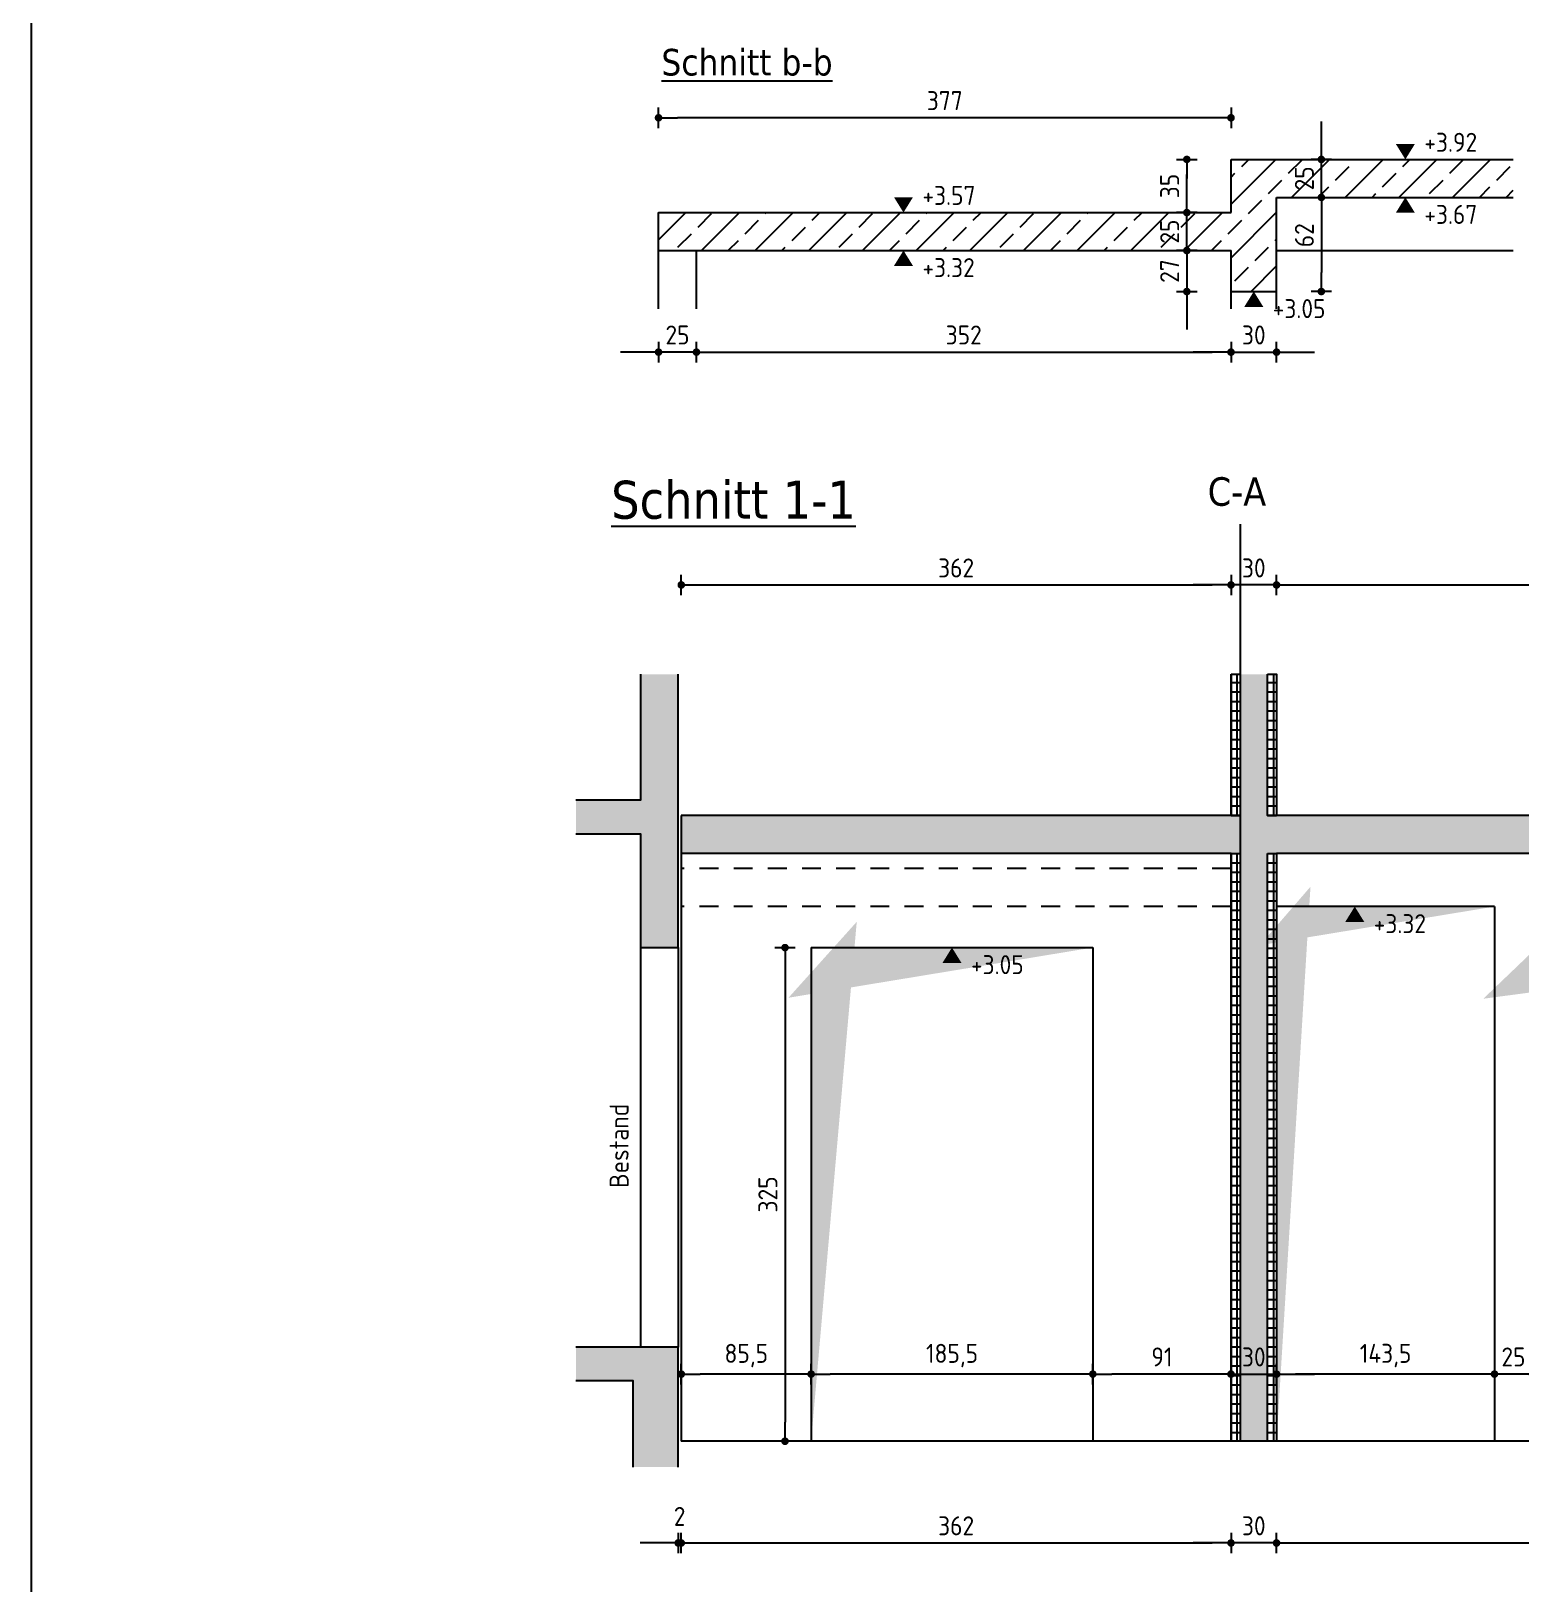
# Model space of a CAD drawing. Extents: x 399 to 532, y -4 to 185.
# Drawn here: x 415.63 to 425.44, y 153.7 to 163.93 of the extents above; entities that cross this region are included whole.
import ezdxf

# ---------------------------------------------------------------- set-up
doc = ezdxf.new("R2010")
doc.units = 0
doc.header["$LTSCALE"] = 0.5
doc.header["$MEASUREMENT"] = 0
doc.header["$PDMODE"] = 2
doc.linetypes.add('AUSGEZOGEN', pattern=[1000.01, 1000, 0.01])
doc.linetypes.add('HIDDEN', pattern=[0.375, 0.25, -0.125])
doc.layers.get('Defpoints').update_dxf_attribs({"linetype": 'CONTINUOUS'})
for name, color, linetype in [('ACHSEN', 7, 'CONTINUOUS'), ('BESTAND', 7, 'CONTINUOUS'), ('BETON', 7, 'CONTINUOUS'), ('Decke', 7, 'CONTINUOUS'), ('Fertigteil', 7, 'CONTINUOUS'), ('koten', 7, 'CONTINUOUS'), ('MASSE', 7, 'CONTINUOUS'), ('RAHMEN', 7, 'CONTINUOUS'), ('SCHATTEN', 253, 'CONTINUOUS'), ('TEXT', 7, 'CONTINUOUS'), ('VERDECKT', 7, 'CONTINUOUS')]:
    doc.layers.add(name, color=color, linetype=linetype)
doc.layers.add('ANSICHTSFENSTER', color=7, linetype='CONTINUOUS', plot=False)
doc.styles.add('HELV', font='tahoma.ttf')
doc.styles.add('TXT', font='isocp.shx')
doc.dimstyles.new('DOT_I', dxfattribs={"dimscale": 0.5, "dimtxt": 0.25, "dimasz": 0.25, "dimexe": 0.1, "dimexo": 0.3, "dimgap": 0.1, "dimtad": 1, "dimdec": 3, "dimzin": 3, "dimtxsty": 'TXT', "dimblk": 'DOT', "dimblk1": 'DOT', "dimblk2": 'DOT', "dimsah": 1, "dimcen": 0.1, "dimse1": 1, "dimse2": 1, "dimazin": 0, "dimtfac": 1, "dimtdec": 4, "dimtix": 1, "dimtmove": 2, "dimatfit": 3, "dimldrblk": 'DOT', "dimfxl": 0.7, "dimfxlon": 1, "dimtvp": 1, "dimtolj": 1, "dimtzin": 0, "dimarcsym": 0})

# ---------------------------------------------------------------- blocks, each defined once
blk = doc.blocks.new('DOT')
at = {"layer": 'MASSE', "color": 7, "linetype": 'Continuous'}
for p, q in [((0, 0), (-1, 0)), ((0, 0.54), (0, -0.54))]:
    blk.add_line(p, q, dxfattribs=at)
at = {"layer": 'MASSE', "color": 7, "linetype": 'Continuous', "const_width": 0.2}
blk.add_lwpolyline([(-0.1, 0, 1), (0.1, 0, 1)], format="xyb", close=True, dxfattribs=at)
blk = doc.blocks.new('*D383')
at = {"layer": 'Defpoints', "color": 0, "linetype": 'AUSGEZOGEN', "transparency": 16777216}
for p in [(423.531, 153.974), (423.531, 153.974), (423.831, 153.974)]:
    blk.add_point(p, dxfattribs=at)
at = {"layer": 'MASSE', "color": 0, "linetype": 'AUSGEZOGEN', "lineweight": -2, "transparency": 16777216}
for p, q in [((423.406, 153.974), (423.281, 153.974)), ((423.831, 153.974), (423.531, 153.974)), ((423.956, 153.974), (424.081, 153.974))]:
    blk.add_line(p, q, dxfattribs=at)
at = {"layer": 'MASSE', "color": 0, "linetype": 'AUSGEZOGEN', "lineweight": -2, "transparency": 16777216, "xscale": 0.125, "yscale": 0.125, "zscale": 0.125}
blk.add_blockref('DOT', (423.531, 153.974), dxfattribs=at)
at = {"layer": 'MASSE', "color": 0, "linetype": 'AUSGEZOGEN', "lineweight": -2, "transparency": 16777216, "xscale": 0.125, "yscale": 0.125, "zscale": 0.125, "rotation": 180}
blk.add_blockref('DOT', (423.831, 153.974), dxfattribs=at)
at = {"layer": 'MASSE', "color": 0, "linetype": 'AUSGEZOGEN', "transparency": 16777216, "insert": (423.681, 154.087), "char_height": 0.125, "attachment_point": 5, "style": 'TXT'}
blk.add_mtext('\\A1;30', dxfattribs=at)
blk = doc.blocks.new('*D384')
at = {"layer": 'Defpoints', "color": 0, "linetype": 'AUSGEZOGEN', "transparency": 16777216}
for p in [(423.831, 153.974), (443.266, 153.974), (443.266, 153.974)]:
    blk.add_point(p, dxfattribs=at)
at = {"layer": 'MASSE', "color": 0, "linetype": 'AUSGEZOGEN', "lineweight": -2, "transparency": 16777216}
blk.add_line((423.956, 153.974), (443.141, 153.974), dxfattribs=at)
at = {"layer": 'MASSE', "color": 0, "linetype": 'AUSGEZOGEN', "lineweight": -2, "transparency": 16777216, "xscale": 0.125, "yscale": 0.125, "zscale": 0.125, "rotation": 180}
blk.add_blockref('DOT', (423.831, 153.974), dxfattribs=at)
at = {"layer": 'MASSE', "color": 0, "linetype": 'AUSGEZOGEN', "lineweight": -2, "transparency": 16777216, "xscale": 0.125, "yscale": 0.125, "zscale": 0.125}
blk.add_blockref('DOT', (443.266, 153.974), dxfattribs=at)
at = {"layer": 'MASSE', "color": 0, "linetype": 'AUSGEZOGEN', "transparency": 16777216, "insert": (433.549, 154.087), "char_height": 0.125, "attachment_point": 5, "style": 'TXT'}
blk.add_mtext('\\A1;1943', dxfattribs=at)
blk = doc.blocks.new('*D613')
at = {"layer": 'Defpoints', "color": 0, "linetype": 'AUSGEZOGEN', "transparency": 16777216}
for p in [(425.266, 155.086), (425.266, 155.086), (425.516, 155.086)]:
    blk.add_point(p, dxfattribs=at)
at = {"layer": 'MASSE', "color": 0, "linetype": 'AUSGEZOGEN', "lineweight": -2, "transparency": 16777216}
for p, q in [((425.141, 155.086), (425.016, 155.086)), ((425.516, 155.086), (425.266, 155.086)), ((425.641, 155.086), (425.766, 155.086))]:
    blk.add_line(p, q, dxfattribs=at)
at = {"layer": 'MASSE', "color": 0, "linetype": 'AUSGEZOGEN', "lineweight": -2, "transparency": 16777216, "xscale": 0.125, "yscale": 0.125, "zscale": 0.125}
blk.add_blockref('DOT', (425.266, 155.086), dxfattribs=at)
at = {"layer": 'MASSE', "color": 0, "linetype": 'AUSGEZOGEN', "lineweight": -2, "transparency": 16777216, "xscale": 0.125, "yscale": 0.125, "zscale": 0.125, "rotation": 180}
blk.add_blockref('DOT', (425.516, 155.086), dxfattribs=at)
at = {"layer": 'MASSE', "color": 0, "linetype": 'AUSGEZOGEN', "transparency": 16777216, "insert": (425.391, 155.199), "char_height": 0.125, "attachment_point": 5, "style": 'TXT'}
blk.add_mtext('\\A1;25', dxfattribs=at)
blk = doc.blocks.new('*D614')
at = {"layer": 'Defpoints', "color": 0, "linetype": 'AUSGEZOGEN', "transparency": 16777216}
for p in [(423.831, 155.086), (423.831, 155.086), (425.266, 155.086)]:
    blk.add_point(p, dxfattribs=at)
at = {"layer": 'MASSE', "color": 0, "linetype": 'AUSGEZOGEN', "lineweight": -2, "transparency": 16777216}
blk.add_line((425.141, 155.086), (423.956, 155.086), dxfattribs=at)
at = {"layer": 'MASSE', "color": 0, "linetype": 'AUSGEZOGEN', "lineweight": -2, "transparency": 16777216, "xscale": 0.125, "yscale": 0.125, "zscale": 0.125, "rotation": 180}
blk.add_blockref('DOT', (423.831, 155.086), dxfattribs=at)
at = {"layer": 'MASSE', "color": 0, "linetype": 'AUSGEZOGEN', "lineweight": -2, "transparency": 16777216, "xscale": 0.125, "yscale": 0.125, "zscale": 0.125}
blk.add_blockref('DOT', (425.266, 155.086), dxfattribs=at)
at = {"layer": 'MASSE', "color": 0, "linetype": 'AUSGEZOGEN', "transparency": 16777216, "insert": (424.549, 155.208), "char_height": 0.125, "attachment_point": 5, "style": 'TXT'}
blk.add_mtext('\\A1;143,5', dxfattribs=at)
blk = doc.blocks.new('*D615')
at = {"layer": 'Defpoints', "color": 0, "linetype": 'AUSGEZOGEN', "transparency": 16777216}
for p in [(423.831, 160.282), (443.266, 160.282), (443.266, 160.282)]:
    blk.add_point(p, dxfattribs=at)
at = {"layer": 'MASSE', "color": 0, "linetype": 'AUSGEZOGEN', "lineweight": -2, "transparency": 16777216}
blk.add_line((423.956, 160.282), (443.141, 160.282), dxfattribs=at)
at = {"layer": 'MASSE', "color": 0, "linetype": 'AUSGEZOGEN', "lineweight": -2, "transparency": 16777216, "xscale": 0.125, "yscale": 0.125, "zscale": 0.125, "rotation": 180}
blk.add_blockref('DOT', (423.831, 160.282), dxfattribs=at)
at = {"layer": 'MASSE', "color": 0, "linetype": 'AUSGEZOGEN', "lineweight": -2, "transparency": 16777216, "xscale": 0.125, "yscale": 0.125, "zscale": 0.125}
blk.add_blockref('DOT', (443.266, 160.282), dxfattribs=at)
at = {"layer": 'MASSE', "color": 0, "linetype": 'AUSGEZOGEN', "transparency": 16777216, "insert": (433.549, 160.403), "char_height": 0.125, "attachment_point": 5, "style": 'TXT'}
blk.add_mtext('\\A1;1943,5', dxfattribs=at)
blk = doc.blocks.new('*D605')
at = {"layer": 'Defpoints', "color": 0, "linetype": 'AUSGEZOGEN', "transparency": 16777216}
for p in [(423.531, 160.282), (423.531, 160.282), (423.831, 160.282)]:
    blk.add_point(p, dxfattribs=at)
at = {"layer": 'MASSE', "color": 0, "linetype": 'AUSGEZOGEN', "lineweight": -2, "transparency": 16777216}
for p, q in [((423.406, 160.282), (423.281, 160.282)), ((423.831, 160.282), (423.531, 160.282)), ((423.956, 160.282), (424.081, 160.282))]:
    blk.add_line(p, q, dxfattribs=at)
at = {"layer": 'MASSE', "color": 0, "linetype": 'AUSGEZOGEN', "lineweight": -2, "transparency": 16777216, "xscale": 0.125, "yscale": 0.125, "zscale": 0.125}
blk.add_blockref('DOT', (423.531, 160.282), dxfattribs=at)
at = {"layer": 'MASSE', "color": 0, "linetype": 'AUSGEZOGEN', "lineweight": -2, "transparency": 16777216, "xscale": 0.125, "yscale": 0.125, "zscale": 0.125, "rotation": 180}
blk.add_blockref('DOT', (423.831, 160.282), dxfattribs=at)
at = {"layer": 'MASSE', "color": 0, "linetype": 'AUSGEZOGEN', "transparency": 16777216, "insert": (423.681, 160.394), "char_height": 0.125, "attachment_point": 5, "style": 'TXT'}
blk.add_mtext('\\A1;30', dxfattribs=at)
blk = doc.blocks.new('*D606')
at = {"layer": 'Defpoints', "color": 0, "linetype": 'AUSGEZOGEN', "transparency": 16777216}
for p in [(419.911, 153.974), (423.531, 153.974), (423.531, 153.974)]:
    blk.add_point(p, dxfattribs=at)
at = {"layer": 'MASSE', "color": 0, "linetype": 'AUSGEZOGEN', "lineweight": -2, "transparency": 16777216}
blk.add_line((420.036, 153.974), (423.406, 153.974), dxfattribs=at)
at = {"layer": 'MASSE', "color": 0, "linetype": 'AUSGEZOGEN', "lineweight": -2, "transparency": 16777216, "xscale": 0.125, "yscale": 0.125, "zscale": 0.125, "rotation": 180}
blk.add_blockref('DOT', (419.911, 153.974), dxfattribs=at)
at = {"layer": 'MASSE', "color": 0, "linetype": 'AUSGEZOGEN', "lineweight": -2, "transparency": 16777216, "xscale": 0.125, "yscale": 0.125, "zscale": 0.125}
blk.add_blockref('DOT', (423.531, 153.974), dxfattribs=at)
at = {"layer": 'MASSE', "color": 0, "linetype": 'AUSGEZOGEN', "transparency": 16777216, "insert": (421.721, 154.087), "char_height": 0.125, "attachment_point": 5, "style": 'TXT'}
blk.add_mtext('\\A1;362', dxfattribs=at)
blk = doc.blocks.new('*D607')
at = {"layer": 'Defpoints', "color": 0, "linetype": 'AUSGEZOGEN', "transparency": 16777216}
for p in [(419.911, 160.282), (423.531, 160.282), (423.531, 160.282)]:
    blk.add_point(p, dxfattribs=at)
at = {"layer": 'MASSE', "color": 0, "linetype": 'AUSGEZOGEN', "lineweight": -2, "transparency": 16777216}
blk.add_line((420.036, 160.282), (423.406, 160.282), dxfattribs=at)
at = {"layer": 'MASSE', "color": 0, "linetype": 'AUSGEZOGEN', "lineweight": -2, "transparency": 16777216, "xscale": 0.125, "yscale": 0.125, "zscale": 0.125, "rotation": 180}
blk.add_blockref('DOT', (419.911, 160.282), dxfattribs=at)
at = {"layer": 'MASSE', "color": 0, "linetype": 'AUSGEZOGEN', "lineweight": -2, "transparency": 16777216, "xscale": 0.125, "yscale": 0.125, "zscale": 0.125}
blk.add_blockref('DOT', (423.531, 160.282), dxfattribs=at)
at = {"layer": 'MASSE', "color": 0, "linetype": 'AUSGEZOGEN', "transparency": 16777216, "insert": (421.721, 160.394), "char_height": 0.125, "attachment_point": 5, "style": 'TXT'}
blk.add_mtext('\\A1;362', dxfattribs=at)
blk = doc.blocks.new('*D608')
at = {"layer": 'Defpoints', "color": 0, "linetype": 'AUSGEZOGEN', "transparency": 16777216}
for p in [(423.531, 155.086), (423.831, 155.086), (423.831, 155.086)]:
    blk.add_point(p, dxfattribs=at)
at = {"layer": 'MASSE', "color": 0, "linetype": 'AUSGEZOGEN', "lineweight": -2, "transparency": 16777216}
for p, q in [((423.406, 155.086), (423.281, 155.086)), ((423.531, 155.086), (423.831, 155.086)), ((423.956, 155.086), (424.081, 155.086))]:
    blk.add_line(p, q, dxfattribs=at)
at = {"layer": 'MASSE', "color": 0, "linetype": 'AUSGEZOGEN', "lineweight": -2, "transparency": 16777216, "xscale": 0.125, "yscale": 0.125, "zscale": 0.125}
blk.add_blockref('DOT', (423.531, 155.086), dxfattribs=at)
at = {"layer": 'MASSE', "color": 0, "linetype": 'AUSGEZOGEN', "lineweight": -2, "transparency": 16777216, "xscale": 0.125, "yscale": 0.125, "zscale": 0.125, "rotation": 180}
blk.add_blockref('DOT', (423.831, 155.086), dxfattribs=at)
at = {"layer": 'MASSE', "color": 0, "linetype": 'AUSGEZOGEN', "transparency": 16777216, "insert": (423.681, 155.199), "char_height": 0.125, "attachment_point": 5, "style": 'TXT'}
blk.add_mtext('\\A1;30', dxfattribs=at)
blk = doc.blocks.new('*D598')
at = {"layer": 'Defpoints', "color": 0, "linetype": 'AUSGEZOGEN', "transparency": 16777216}
for p in [(422.621, 155.086), (422.621, 155.086), (423.531, 155.086)]:
    blk.add_point(p, dxfattribs=at)
at = {"layer": 'MASSE', "color": 0, "linetype": 'AUSGEZOGEN', "lineweight": -2, "transparency": 16777216}
blk.add_line((423.406, 155.086), (422.746, 155.086), dxfattribs=at)
at = {"layer": 'MASSE', "color": 0, "linetype": 'AUSGEZOGEN', "lineweight": -2, "transparency": 16777216, "xscale": 0.125, "yscale": 0.125, "zscale": 0.125, "rotation": 180}
blk.add_blockref('DOT', (422.621, 155.086), dxfattribs=at)
at = {"layer": 'MASSE', "color": 0, "linetype": 'AUSGEZOGEN', "lineweight": -2, "transparency": 16777216, "xscale": 0.125, "yscale": 0.125, "zscale": 0.125}
blk.add_blockref('DOT', (423.531, 155.086), dxfattribs=at)
at = {"layer": 'MASSE', "color": 0, "linetype": 'AUSGEZOGEN', "transparency": 16777216, "insert": (423.076, 155.199), "char_height": 0.125, "attachment_point": 5, "style": 'TXT'}
blk.add_mtext('\\A1;91', dxfattribs=at)
blk = doc.blocks.new('*D599')
at = {"layer": 'Defpoints', "color": 0, "linetype": 'AUSGEZOGEN', "transparency": 16777216}
for p in [(420.766, 155.086), (420.766, 155.086), (422.621, 155.086)]:
    blk.add_point(p, dxfattribs=at)
at = {"layer": 'MASSE', "color": 0, "linetype": 'AUSGEZOGEN', "lineweight": -2, "transparency": 16777216}
blk.add_line((422.496, 155.086), (420.891, 155.086), dxfattribs=at)
at = {"layer": 'MASSE', "color": 0, "linetype": 'AUSGEZOGEN', "lineweight": -2, "transparency": 16777216, "xscale": 0.125, "yscale": 0.125, "zscale": 0.125, "rotation": 180}
blk.add_blockref('DOT', (420.766, 155.086), dxfattribs=at)
at = {"layer": 'MASSE', "color": 0, "linetype": 'AUSGEZOGEN', "lineweight": -2, "transparency": 16777216, "xscale": 0.125, "yscale": 0.125, "zscale": 0.125}
blk.add_blockref('DOT', (422.621, 155.086), dxfattribs=at)
at = {"layer": 'MASSE', "color": 0, "linetype": 'AUSGEZOGEN', "transparency": 16777216, "insert": (421.694, 155.208), "char_height": 0.125, "attachment_point": 5, "style": 'TXT'}
blk.add_mtext('\\A1;185,5', dxfattribs=at)
blk = doc.blocks.new('*D600')
at = {"layer": 'Defpoints', "color": 0, "linetype": 'AUSGEZOGEN', "transparency": 16777216}
for p in [(419.911, 155.086), (419.911, 155.086), (420.766, 155.086)]:
    blk.add_point(p, dxfattribs=at)
at = {"layer": 'MASSE', "color": 0, "linetype": 'AUSGEZOGEN', "lineweight": -2, "transparency": 16777216}
blk.add_line((420.641, 155.086), (420.036, 155.086), dxfattribs=at)
at = {"layer": 'MASSE', "color": 0, "linetype": 'AUSGEZOGEN', "lineweight": -2, "transparency": 16777216, "xscale": 0.125, "yscale": 0.125, "zscale": 0.125, "rotation": 180}
blk.add_blockref('DOT', (419.911, 155.086), dxfattribs=at)
at = {"layer": 'MASSE', "color": 0, "linetype": 'AUSGEZOGEN', "lineweight": -2, "transparency": 16777216, "xscale": 0.125, "yscale": 0.125, "zscale": 0.125}
blk.add_blockref('DOT', (420.766, 155.086), dxfattribs=at)
at = {"layer": 'MASSE', "color": 0, "linetype": 'AUSGEZOGEN', "transparency": 16777216, "insert": (420.339, 155.208), "char_height": 0.125, "attachment_point": 5, "style": 'TXT'}
blk.add_mtext('\\A1;85,5', dxfattribs=at)
blk = doc.blocks.new('*D601')
at = {"layer": 'Defpoints', "color": 0, "linetype": 'AUSGEZOGEN', "transparency": 16777216}
for p in [(419.891, 153.974), (419.911, 153.974), (419.911, 153.974)]:
    blk.add_point(p, dxfattribs=at)
at = {"layer": 'MASSE', "color": 0, "linetype": 'AUSGEZOGEN', "lineweight": -2, "transparency": 16777216}
for p, q in [((419.766, 153.974), (419.641, 153.974)), ((419.891, 153.974), (419.911, 153.974)), ((420.036, 153.974), (420.161, 153.974))]:
    blk.add_line(p, q, dxfattribs=at)
at = {"layer": 'MASSE', "color": 0, "linetype": 'AUSGEZOGEN', "lineweight": -2, "transparency": 16777216, "xscale": 0.125, "yscale": 0.125, "zscale": 0.125}
blk.add_blockref('DOT', (419.891, 153.974), dxfattribs=at)
at = {"layer": 'MASSE', "color": 0, "linetype": 'AUSGEZOGEN', "lineweight": -2, "transparency": 16777216, "xscale": 0.125, "yscale": 0.125, "zscale": 0.125, "rotation": 180}
blk.add_blockref('DOT', (419.911, 153.974), dxfattribs=at)
at = {"layer": 'MASSE', "color": 0, "linetype": 'AUSGEZOGEN', "transparency": 16777216, "insert": (419.9, 154.149), "char_height": 0.125, "attachment_point": 5, "style": 'TXT'}
blk.add_mtext('\\A1;2', dxfattribs=at)
blk = doc.blocks.new('okrd_u')
at = {"layer": 'koten', "color": 7, "linetype": 'Continuous'}
blk.add_solid([(-0.125, -0.202), (0.125, -0.202), (0, 0)], dxfattribs=at)
at = {"layer": 'koten', "style": 'TXT'}
blk.add_attdef('OKRD', (0.25, -0.35), '', height=0.25, dxfattribs=at)
blk = doc.blocks.new('*D602')
at = {"layer": 'Defpoints', "color": 0, "linetype": 'AUSGEZOGEN', "transparency": 16777216}
for p in [(420.594, 157.894), (420.594, 154.644), (420.594, 154.644)]:
    blk.add_point(p, dxfattribs=at)
at = {"layer": 'MASSE', "color": 0, "linetype": 'AUSGEZOGEN', "lineweight": -2, "transparency": 16777216}
blk.add_line((420.594, 157.769), (420.594, 154.769), dxfattribs=at)
at = {"layer": 'MASSE', "color": 0, "linetype": 'AUSGEZOGEN', "lineweight": -2, "transparency": 16777216, "xscale": 0.125, "yscale": 0.125, "zscale": 0.125}
for p, rotation in [((420.594, 157.894), 90), ((420.594, 154.644), 270)]:
    blk.add_blockref('DOT', p, dxfattribs=dict(at, rotation=rotation))
at = {"layer": 'MASSE', "color": 0, "linetype": 'AUSGEZOGEN', "transparency": 16777216, "insert": (420.481, 156.269), "char_height": 0.125, "attachment_point": 5, "rotation": 90, "style": 'TXT'}
blk.add_mtext('\\A1;325', dxfattribs=at)
blk = doc.blocks.new('okrd_o')
at = {"layer": 'koten', "color": 7, "linetype": 'Continuous'}
blk.add_solid([(-0.125, 0.202), (0.125, 0.202), (0, 0)], dxfattribs=at)
at = {"layer": 'koten', "style": 'TXT'}
blk.add_attdef('OKRD', (0.25, 0.1), '', height=0.25, dxfattribs=at)
blk = doc.blocks.new('*D732')
at = {"layer": 'Defpoints', "color": 0, "linetype": 'AUSGEZOGEN', "transparency": 16777216}
for p in [(419.761, 163.358), (419.761, 163.358), (423.531, 163.358)]:
    blk.add_point(p, dxfattribs=at)
at = {"layer": 'MASSE', "color": 0, "linetype": 'AUSGEZOGEN', "lineweight": -2, "transparency": 16777216}
blk.add_line((423.406, 163.358), (419.886, 163.358), dxfattribs=at)
at = {"layer": 'MASSE', "color": 0, "linetype": 'AUSGEZOGEN', "lineweight": -2, "transparency": 16777216, "xscale": 0.125, "yscale": 0.125, "zscale": 0.125, "rotation": 180}
blk.add_blockref('DOT', (419.761, 163.358), dxfattribs=at)
at = {"layer": 'MASSE', "color": 0, "linetype": 'AUSGEZOGEN', "lineweight": -2, "transparency": 16777216, "xscale": 0.125, "yscale": 0.125, "zscale": 0.125}
blk.add_blockref('DOT', (423.531, 163.358), dxfattribs=at)
at = {"layer": 'MASSE', "color": 0, "linetype": 'AUSGEZOGEN', "transparency": 16777216, "insert": (421.646, 163.471), "char_height": 0.125, "attachment_point": 5, "style": 'TXT'}
blk.add_mtext('\\A1;377', dxfattribs=at)
blk = doc.blocks.new('*D733')
at = {"layer": 'Defpoints', "color": 0, "linetype": 'AUSGEZOGEN', "transparency": 16777216}
for p in [(419.761, 161.815), (419.761, 161.815), (420.011, 161.815)]:
    blk.add_point(p, dxfattribs=at)
at = {"layer": 'MASSE', "color": 0, "linetype": 'AUSGEZOGEN', "lineweight": -2, "transparency": 16777216}
for p, q in [((419.636, 161.815), (419.511, 161.815)), ((420.011, 161.815), (419.761, 161.815)), ((420.136, 161.815), (420.261, 161.815))]:
    blk.add_line(p, q, dxfattribs=at)
at = {"layer": 'MASSE', "color": 0, "linetype": 'AUSGEZOGEN', "lineweight": -2, "transparency": 16777216, "xscale": 0.125, "yscale": 0.125, "zscale": 0.125}
blk.add_blockref('DOT', (419.761, 161.815), dxfattribs=at)
at = {"layer": 'MASSE', "color": 0, "linetype": 'AUSGEZOGEN', "lineweight": -2, "transparency": 16777216, "xscale": 0.125, "yscale": 0.125, "zscale": 0.125, "rotation": 180}
blk.add_blockref('DOT', (420.011, 161.815), dxfattribs=at)
at = {"layer": 'MASSE', "color": 0, "linetype": 'AUSGEZOGEN', "transparency": 16777216, "insert": (419.886, 161.928), "char_height": 0.125, "attachment_point": 5, "style": 'TXT'}
blk.add_mtext('\\A1;25', dxfattribs=at)
blk = doc.blocks.new('*D734')
at = {"layer": 'Defpoints', "color": 0, "linetype": 'AUSGEZOGEN', "transparency": 16777216}
for p in [(420.011, 161.815), (423.531, 161.815), (423.531, 161.815)]:
    blk.add_point(p, dxfattribs=at)
at = {"layer": 'MASSE', "color": 0, "linetype": 'AUSGEZOGEN', "lineweight": -2, "transparency": 16777216}
blk.add_line((420.136, 161.815), (423.406, 161.815), dxfattribs=at)
at = {"layer": 'MASSE', "color": 0, "linetype": 'AUSGEZOGEN', "lineweight": -2, "transparency": 16777216, "xscale": 0.125, "yscale": 0.125, "zscale": 0.125, "rotation": 180}
blk.add_blockref('DOT', (420.011, 161.815), dxfattribs=at)
at = {"layer": 'MASSE', "color": 0, "linetype": 'AUSGEZOGEN', "lineweight": -2, "transparency": 16777216, "xscale": 0.125, "yscale": 0.125, "zscale": 0.125}
blk.add_blockref('DOT', (423.531, 161.815), dxfattribs=at)
at = {"layer": 'MASSE', "color": 0, "linetype": 'AUSGEZOGEN', "transparency": 16777216, "insert": (421.771, 161.928), "char_height": 0.125, "attachment_point": 5, "style": 'TXT'}
blk.add_mtext('\\A1;352', dxfattribs=at)
blk = doc.blocks.new('*D735')
at = {"layer": 'Defpoints', "color": 0, "linetype": 'AUSGEZOGEN', "transparency": 16777216}
for p in [(423.531, 161.815), (423.831, 161.815), (423.831, 161.815)]:
    blk.add_point(p, dxfattribs=at)
at = {"layer": 'MASSE', "color": 0, "linetype": 'AUSGEZOGEN', "lineweight": -2, "transparency": 16777216}
for p, q in [((423.406, 161.815), (423.281, 161.815)), ((423.531, 161.815), (423.831, 161.815)), ((423.956, 161.815), (424.081, 161.815))]:
    blk.add_line(p, q, dxfattribs=at)
at = {"layer": 'MASSE', "color": 0, "linetype": 'AUSGEZOGEN', "lineweight": -2, "transparency": 16777216, "xscale": 0.125, "yscale": 0.125, "zscale": 0.125}
blk.add_blockref('DOT', (423.531, 161.815), dxfattribs=at)
at = {"layer": 'MASSE', "color": 0, "linetype": 'AUSGEZOGEN', "lineweight": -2, "transparency": 16777216, "xscale": 0.125, "yscale": 0.125, "zscale": 0.125, "rotation": 180}
blk.add_blockref('DOT', (423.831, 161.815), dxfattribs=at)
at = {"layer": 'MASSE', "color": 0, "linetype": 'AUSGEZOGEN', "transparency": 16777216, "insert": (423.681, 161.928), "char_height": 0.125, "attachment_point": 5, "style": 'TXT'}
blk.add_mtext('\\A1;30', dxfattribs=at)
blk = doc.blocks.new('*D736')
at = {"layer": 'Defpoints', "color": 0, "linetype": 'AUSGEZOGEN', "transparency": 16777216}
for p in [(423.24, 162.484), (423.24, 162.214), (423.24, 162.214)]:
    blk.add_point(p, dxfattribs=at)
at = {"layer": 'MASSE', "color": 0, "linetype": 'AUSGEZOGEN', "lineweight": -2, "transparency": 16777216}
for p, q in [((423.24, 162.609), (423.24, 162.734)), ((423.24, 162.484), (423.24, 162.214)), ((423.24, 162.089), (423.24, 161.964))]:
    blk.add_line(p, q, dxfattribs=at)
at = {"layer": 'MASSE', "color": 0, "linetype": 'AUSGEZOGEN', "lineweight": -2, "transparency": 16777216, "xscale": 0.125, "yscale": 0.125, "zscale": 0.125}
for p, rotation in [((423.24, 162.484), 270), ((423.24, 162.214), 90)]:
    blk.add_blockref('DOT', p, dxfattribs=dict(at, rotation=rotation))
at = {"layer": 'MASSE', "color": 0, "linetype": 'AUSGEZOGEN', "transparency": 16777216, "insert": (423.127, 162.349), "char_height": 0.125, "attachment_point": 5, "rotation": 90, "style": 'TXT'}
blk.add_mtext('\\A1;27', dxfattribs=at)
blk = doc.blocks.new('*D740')
at = {"layer": 'Defpoints', "color": 0, "linetype": 'AUSGEZOGEN', "transparency": 16777216}
for p in [(423.24, 162.734), (423.24, 162.734), (423.24, 162.484)]:
    blk.add_point(p, dxfattribs=at)
at = {"layer": 'MASSE', "color": 0, "linetype": 'AUSGEZOGEN', "lineweight": -2, "transparency": 16777216}
for p, q in [((423.24, 162.859), (423.24, 162.984)), ((423.24, 162.484), (423.24, 162.734)), ((423.24, 162.359), (423.24, 162.234))]:
    blk.add_line(p, q, dxfattribs=at)
at = {"layer": 'MASSE', "color": 0, "linetype": 'AUSGEZOGEN', "lineweight": -2, "transparency": 16777216, "xscale": 0.125, "yscale": 0.125, "zscale": 0.125}
for p, rotation in [((423.24, 162.734), 270), ((423.24, 162.484), 90)]:
    blk.add_blockref('DOT', p, dxfattribs=dict(at, rotation=rotation))
at = {"layer": 'MASSE', "color": 0, "linetype": 'AUSGEZOGEN', "transparency": 16777216, "insert": (423.127, 162.609), "char_height": 0.125, "attachment_point": 5, "rotation": 90, "style": 'TXT'}
blk.add_mtext('\\A1;25', dxfattribs=at)
blk = doc.blocks.new('*D741')
at = {"layer": 'Defpoints', "color": 0, "linetype": 'AUSGEZOGEN', "transparency": 16777216}
for p in [(423.24, 163.084), (423.24, 163.084), (423.24, 162.734)]:
    blk.add_point(p, dxfattribs=at)
at = {"layer": 'MASSE', "color": 0, "linetype": 'AUSGEZOGEN', "lineweight": -2, "transparency": 16777216}
blk.add_line((423.24, 162.859), (423.24, 162.959), dxfattribs=at)
at = {"layer": 'MASSE', "color": 0, "linetype": 'AUSGEZOGEN', "lineweight": -2, "transparency": 16777216, "xscale": 0.125, "yscale": 0.125, "zscale": 0.125}
for p, rotation in [((423.24, 163.084), 90), ((423.24, 162.734), 270)]:
    blk.add_blockref('DOT', p, dxfattribs=dict(at, rotation=rotation))
at = {"layer": 'MASSE', "color": 0, "linetype": 'AUSGEZOGEN', "transparency": 16777216, "insert": (423.127, 162.909), "char_height": 0.125, "attachment_point": 5, "rotation": 90, "style": 'TXT'}
blk.add_mtext('\\A1;35', dxfattribs=at)
blk = doc.blocks.new('*D742')
at = {"layer": 'Defpoints', "color": 0, "linetype": 'AUSGEZOGEN', "transparency": 16777216}
for p in [(424.126, 162.834), (424.126, 162.214), (424.126, 162.214)]:
    blk.add_point(p, dxfattribs=at)
at = {"layer": 'MASSE', "color": 0, "linetype": 'AUSGEZOGEN', "lineweight": -2, "transparency": 16777216}
blk.add_line((424.126, 162.709), (424.126, 162.339), dxfattribs=at)
at = {"layer": 'MASSE', "color": 0, "linetype": 'AUSGEZOGEN', "lineweight": -2, "transparency": 16777216, "xscale": 0.125, "yscale": 0.125, "zscale": 0.125}
for p, rotation in [((424.126, 162.834), 90), ((424.126, 162.214), 270)]:
    blk.add_blockref('DOT', p, dxfattribs=dict(at, rotation=rotation))
at = {"layer": 'MASSE', "color": 0, "linetype": 'AUSGEZOGEN', "transparency": 16777216, "insert": (424.014, 162.585), "char_height": 0.125, "attachment_point": 5, "rotation": 90, "style": 'TXT'}
blk.add_mtext('\\A1;62', dxfattribs=at)
blk = doc.blocks.new('*D743')
at = {"layer": 'Defpoints', "color": 0, "linetype": 'AUSGEZOGEN', "transparency": 16777216}
for p in [(424.126, 163.084), (424.126, 163.084), (424.126, 162.834)]:
    blk.add_point(p, dxfattribs=at)
at = {"layer": 'MASSE', "color": 0, "linetype": 'AUSGEZOGEN', "lineweight": -2, "transparency": 16777216}
for p, q in [((424.126, 163.209), (424.126, 163.334)), ((424.126, 162.834), (424.126, 163.084)), ((424.126, 162.709), (424.126, 162.584))]:
    blk.add_line(p, q, dxfattribs=at)
at = {"layer": 'MASSE', "color": 0, "linetype": 'AUSGEZOGEN', "lineweight": -2, "transparency": 16777216, "xscale": 0.125, "yscale": 0.125, "zscale": 0.125}
for p, rotation in [((424.126, 163.084), 270), ((424.126, 162.834), 90)]:
    blk.add_blockref('DOT', p, dxfattribs=dict(at, rotation=rotation))
at = {"layer": 'MASSE', "color": 0, "linetype": 'AUSGEZOGEN', "transparency": 16777216, "insert": (424.014, 162.959), "char_height": 0.125, "attachment_point": 5, "rotation": 90, "style": 'TXT'}
blk.add_mtext('\\A1;25', dxfattribs=at)

msp = doc.modelspace()

# ---------------------------------------------------------------- hatches: boundary and pattern name
at = {"layer": 'MASSE', "linetype": 'AUSGEZOGEN'}
h = msp.add_hatch(dxfattribs=at)
h.set_pattern_fill('ANSI37', color=9, scale=0.5, angle=45, style=0, double=1)
h.set_pattern_definition([(90, (-400.24, 111.82739), (-0.0625, 0), []), (180, (-400.24, 111.82739), (-7e-18, -0.0625), [])])
h.paths.add_polyline_path([(423.531, 159.6944), (423.591, 159.6944), (423.591, 158.7644), (423.531, 158.7644)])
h = msp.add_hatch(dxfattribs=at)
h.set_pattern_fill('ANSI37', color=9, scale=0.5, angle=45, style=0, double=1)
h.set_pattern_definition([(90, (-400, 111.82739), (-0.0625, 0), []), (180, (-400, 111.82739), (-7e-18, -0.0625), [])])
h.paths.add_polyline_path([(423.771, 159.6944), (423.831, 159.6944), (423.831, 158.7644), (423.771, 158.7644)])
h = msp.add_hatch(dxfattribs=at)
h.set_pattern_fill('ANSI37', color=9, scale=0.5, angle=45, style=0, double=1)
h.set_pattern_definition([(90, (-400.24, 110.57739), (-0.0625, 0), []), (180, (-400.24, 110.57739), (-7e-18, -0.0625), [])])
h.paths.add_polyline_path([(423.531, 158.5144), (423.591, 158.5144), (423.591, 154.6444), (423.531, 154.6444)])
h = msp.add_hatch(dxfattribs=at)
h.set_pattern_fill('ANSI37', color=9, scale=0.5, angle=45, style=0, double=1)
h.set_pattern_definition([(90, (-400, 110.57739), (-0.0625, 0), []), (180, (-400, 110.57739), (-7e-18, -0.0625), [])])
h.paths.add_polyline_path([(423.771, 158.5144), (423.831, 158.5144), (423.831, 154.6444), (423.771, 154.6444)])
at = {"layer": 'RAHMEN', "linetype": 'AUSGEZOGEN'}
h = msp.add_hatch(dxfattribs=at)
h.set_pattern_fill('ANSI33', color=9, style=0, double=1)
h.set_pattern_definition([(45, (0, 96.70102), (-0.1767767, 0.1767767), []), (45, (0.17678, 96.70102), (-0.1767767, 0.1767767), [0.125, -0.0625])])
h.paths.add_polyline_path([(419.761, 162.4842), (419.761, 162.7342), (423.531, 162.7342), (423.531, 163.0842), (425.3897, 163.0842), (425.3897, 162.8342), (423.831, 162.8342), (423.831, 162.2142), (423.531, 162.2142), (423.531, 162.4842)])
h = msp.add_hatch(dxfattribs=at)
h.set_pattern_fill('ANSI33', color=9, style=0, double=1)
h.set_pattern_definition([(45, (0, 119.90938), (-0.1767767, 0.1767767), []), (45, (0.17678, 119.90938), (-0.1767767, 0.1767767), [0.125, -0.0625])])
h.paths.add_polyline_path([(423.591, 154.6444), (423.591, 158.5144), (419.911, 158.5144), (419.911, 158.7644), (423.591, 158.7644), (423.591, 159.6944), (423.771, 159.6944), (423.771, 158.7644), (443.266, 158.7644), (443.266, 159.6944), (443.516, 159.6944), (443.516, 158.7644), (449.451, 158.7644), (449.451, 159.6944), (449.701, 159.6944), (449.701, 154.6444), (449.451, 154.6444), (449.451, 158.5144), (443.516, 158.5144), (443.516, 154.6444), (443.266, 154.6444), (443.266, 158.5144), (423.771, 158.5144), (423.771, 154.6444)])
at = {"layer": 'TEXT', "linetype": 'AUSGEZOGEN'}
h = msp.add_hatch(color=13, dxfattribs=at)
h.paths.add_polyline_path([(419.8911, 155.2644), (419.217, 155.2644), (419.217, 155.0444), (419.5914, 155.0444), (419.5914, 154.4742), (419.8911, 154.4742)])
h.paths.add_polyline_path([(419.891, 159.6944), (419.6414, 159.6944), (419.6414, 158.8644), (419.217, 158.8644), (419.217, 158.6444), (419.6414, 158.6444), (419.6414, 157.8944), (419.8911, 157.8944)])

# ---------------------------------------------------------------- linework, layer by layer
at = {"layer": 'ACHSEN', "color": 140, "linetype": 'AUSGEZOGEN'}
msp.add_line((423.591, 160.6816), (423.591, 154.6444), dxfattribs=at)
at = {"layer": 'ANSICHTSFENSTER', "color": 2, "linetype": 'AUSGEZOGEN'}
msp.add_lwpolyline([(415.629, 143.6732), (484.7996, 143.6732), (484.7996, 185.2232), (415.629, 185.2232)], close=True, dxfattribs=at)
at = {"layer": 'BESTAND', "color": 8, "linetype": 'AUSGEZOGEN'}
for p, q in [((419.6414, 157.8944), (419.6414, 155.2644)), ((419.8911, 157.8944), (419.8911, 155.2644))]:
    msp.add_line(p, q, dxfattribs=at)
for points in [[(419.217, 158.6444), (419.6414, 158.6444), (419.6414, 157.8944), (419.8911, 157.8944), (419.891, 159.6944)], [(419.6414, 159.6944), (419.6414, 158.8644), (419.217, 158.8644)], [(419.8911, 154.4742), (419.891, 155.2644), (419.217, 155.2644)], [(419.217, 155.0444), (419.5914, 155.0444), (419.5914, 154.4742)]]:
    msp.add_lwpolyline(points, dxfattribs=at)
at = {"layer": 'BETON', "color": 6, "linetype": 'AUSGEZOGEN'}
for p, q in [((423.531, 163.0842), (425.3897, 163.0842)), ((423.531, 162.7342), (423.531, 163.0842)), ((423.831, 162.8342), (425.3897, 162.8342)), ((423.831, 162.2142), (423.831, 162.8342)), ((419.761, 162.4842), (419.761, 162.7342)), ((419.761, 162.7342), (423.531, 162.7342)), ((419.761, 162.4842), (423.531, 162.4842)), ((423.531, 162.2142), (423.531, 162.4842)), ((423.531, 162.2142), (423.831, 162.2142)), ((423.531, 159.6944), (423.531, 158.7644)), ((423.831, 159.6944), (423.831, 158.7644)), ((423.531, 158.7644), (419.911, 158.7644)), ((419.911, 158.7644), (419.911, 158.5144)), ((443.266, 158.7644), (423.831, 158.7644)), ((423.531, 158.5144), (419.911, 158.5144)), ((423.531, 158.5144), (423.531, 154.6444)), ((443.266, 158.5144), (423.831, 158.5144)), ((429.766, 158.5144), (423.831, 158.5144)), ((423.831, 158.5144), (423.831, 154.6444))]:
    msp.add_line(p, q, dxfattribs=at)
at = {"layer": 'Decke', "linetype": 'Continuous'}
for p, q in [((419.911, 158.5144), (419.911, 154.6444)), ((425.266, 158.1644), (423.831, 158.1644)), ((425.266, 158.1644), (425.266, 154.6444)), ((420.766, 157.8944), (420.766, 154.6444)), ((420.766, 157.8944), (422.621, 157.8944)), ((422.621, 157.8944), (422.621, 154.6444)), ((449.691, 154.6444), (419.9111, 154.6444))]:
    msp.add_line(p, q, dxfattribs=at)
at = {"layer": 'Fertigteil', "color": 7, "linetype": 'AUSGEZOGEN'}
for points in [[(423.531, 159.6944), (423.591, 159.6944), (423.591, 158.7644), (423.531, 158.7644)], [(423.771, 159.6944), (423.831, 159.6944), (423.831, 158.7644), (423.771, 158.7644)], [(423.531, 158.5144), (423.591, 158.5144), (423.591, 154.6444), (423.531, 154.6444)], [(423.771, 158.5144), (423.831, 158.5144), (423.831, 154.6444), (423.771, 154.6444)]]:
    msp.add_lwpolyline(points, close=True, dxfattribs=at)
at = {"layer": 'MASSE', "color": 7, "linetype": 'AUSGEZOGEN'}
for p, q in [((419.761, 162.1004), (419.761, 162.4842)), ((420.011, 162.1004), (420.011, 162.4842)), ((423.831, 162.4842), (425.3897, 162.4842)), ((423.531, 162.1004), (423.531, 162.2142)), ((423.831, 162.1004), (423.831, 162.2142))]:
    msp.add_line(p, q, dxfattribs=at)
at = {"layer": 'SCHATTEN', "color": 15, "linetype": 'AUSGEZOGEN'}
for points in [[(425.516, 154.6444, 0, 0.574, 0), (425.8021, 158.141, 0, 0, 0), (425.5345, 157.8849, 0.5602, 0, 0), (429.766, 158.1644, 0, 0, 0)], [(423.831, 154.6444, 0, 0.2151, 0), (423.9385, 158.1611, 0, 0, 0), (423.8406, 158.0478, 0.234, 0, 0), (425.266, 158.1644, 0, 0, 0)], [(420.766, 154.6444, 0, 0.2846, 0), (420.9082, 157.8881, 0, 0, 0), (420.7783, 157.7436, 0.3025, 0, 0), (422.621, 157.8944, 0, 0, 0)]]:
    msp.add_lwpolyline(points, format="xyseb", dxfattribs=at)
at = {"layer": 'VERDECKT', "color": 7, "linetype": 'HIDDEN'}
for p, q in [((423.531, 158.4144), (419.911, 158.4144)), ((423.531, 158.1644), (419.911, 158.1644))]:
    msp.add_line(p, q, dxfattribs=at)

# ---------------------------------------------------------------- block references
at = {"layer": 'koten', "color": 7, "linetype": 'AUSGEZOGEN', "xscale": 0.5, "yscale": 0.5, "zscale": 0.5}
for name, p, values in [('okrd_o', (424.6792, 163.0842), {'OKRD': '+3.92'}), ('okrd_o', (421.3742, 162.7342), {'OKRD': '+3.57'}), ('okrd_u', (424.6792, 162.8342), {'OKRD': '+3.67'}), ('okrd_u', (421.3742, 162.4842), {'OKRD': '+3.32'}), ('okrd_u', (423.681, 162.2142), {'OKRD': '+3.05'}), ('okrd_u', (424.346, 158.1644), {'OKRD': '+3.32'}), ('okrd_u', (421.6935, 157.8944), {'OKRD': '+3.05'})]:
    msp.add_blockref(name, p, dxfattribs=at).add_auto_attribs(values)

# ---------------------------------------------------------------- texts
at = {"layer": 'ACHSEN', "color": 6, "linetype": 'AUSGEZOGEN', "style": 'HELV'}
msp.add_text('C-A', height=0.1875, dxfattribs=at).set_placement((423.3774, 160.8036))
at = {"layer": 'BESTAND', "color": 8, "linetype": 'AUSGEZOGEN', "style": 'TXT'}
msp.add_text('Bestand', height=0.125, rotation=90, dxfattribs=at).set_placement((419.564, 156.3121))
at = {"layer": 'TEXT', "color": 1, "linetype": 'AUSGEZOGEN', "style": 'HELV'}
msp.add_text('%%USchnitt b-b', height=0.175, dxfattribs=at).set_placement((419.7799, 163.6367))
at = {"layer": 'TEXT', "color": 6, "linetype": 'AUSGEZOGEN', "style": 'HELV'}
msp.add_text('%%uSchnitt 1-1', height=0.25, dxfattribs=at).set_placement((419.449, 160.7183))

# ---------------------------------------------------------------- dimensions: what is measured, and where the dimension line sits
at = {"layer": 'MASSE', "color": 7, "linetype": 'AUSGEZOGEN'}
for base, p1, p2, override, picture, middle in [((419.761, 163.3581), (423.531, 163.3581), (419.761, 163.3581), {"dimdec": 0, "dimlfac": 100}, '*D732', (421.646, 163.4706)), ((419.761, 161.8151), (420.011, 161.8151), (419.761, 161.8151), {"dimdec": 0, "dimlfac": 100}, '*D733', (419.886, 161.9276)), ((423.531, 161.8151), (420.011, 161.8151), (423.531, 161.8151), {"dimdec": 0, "dimlfac": 100}, '*D734', (421.771, 161.9276)), ((423.831, 161.8151), (423.531, 161.8151), (423.831, 161.8151), {"dimdec": 0, "dimlfac": 100}, '*D735', (423.681, 161.9276)), ((423.531, 160.2815), (419.911, 160.2815), (423.531, 160.2815), {"dimdec": 0, "dimlfac": 100}, '*D607', (421.721, 160.394)), ((423.531, 160.2815), (423.831, 160.2815), (423.531, 160.2815), {"dimdec": 0, "dimlfac": 100}, '*D605', (423.681, 160.394)), ((443.266, 160.2815), (423.831, 160.2815), (443.266, 160.2815), {"dimdec": 1, "dimlfac": 100}, '*D615', (433.5485, 160.4034)), ((419.9111, 155.0861), (420.766, 155.0861), (419.9111, 155.0861), {"dimdec": 1, "dimlfac": 100}, '*D600', (420.3385, 155.2079)), ((420.766, 155.0861), (422.621, 155.0861), (420.766, 155.0861), {"dimdec": 1, "dimlfac": 100}, '*D599', (421.6935, 155.2079)), ((422.621, 155.0861), (423.531, 155.0861), (422.621, 155.0861), {"dimdec": 0, "dimlfac": 100}, '*D598', (423.076, 155.1986)), ((423.831, 155.0861), (423.531, 155.0861), (423.831, 155.0861), {"dimdec": 0, "dimlfac": 100}, '*D608', (423.681, 155.1986)), ((423.831, 155.0861), (425.266, 155.0861), (423.831, 155.0861), {"dimdec": 1, "dimlfac": 100}, '*D614', (424.5485, 155.2079)), ((425.266, 155.0861), (425.516, 155.0861), (425.266, 155.0861), {"dimdec": 0, "dimlfac": 100}, '*D613', (425.391, 155.1986)), ((423.531, 153.9744), (419.911, 153.9744), (423.531, 153.9744), {"dimdec": 0, "dimlfac": 100}, '*D606', (421.721, 154.0869)), ((423.531, 153.9744), (423.831, 153.9744), (423.531, 153.9744), {"dimdec": 0, "dimlfac": 100}, '*D383', (423.681, 154.0869)), ((443.2660127, 153.9743751), (423.8310128, 153.9743751), (443.2660127, 153.9743751), {"dimdec": 0, "dimlfac": 100}, '*D384', (433.5485127, 154.0868751))]:
    dim = msp.add_linear_dim(base=base, p1=p1, p2=p2, dimstyle='DOT_I', override=override, dxfattribs=at)
    dim.commit()
    dim.dimension.update_dxf_attribs({"geometry": picture, "text_midpoint": middle})
for base, p1, p2, picture, middle in [((424.1264, 163.0842), (424.1264, 162.8342), (424.1264, 163.0842), '*D743', (424.0139, 162.9592)), ((423.2396, 163.0842), (423.2396, 162.7342), (423.2396, 163.0842), '*D741', (423.1271, 162.9092)), ((423.2396, 162.7342), (423.2396, 162.4842), (423.2396, 162.7342), '*D740', (423.1271, 162.6092)), ((423.2396, 162.2142), (423.2396, 162.4842), (423.2396, 162.2142), '*D736', (423.1271, 162.3492)), ((420.594, 154.6444), (420.594, 157.8944), (420.594, 154.6444), '*D602', (420.4815, 156.2694))]:
    dim = msp.add_linear_dim(base=base, p1=p1, p2=p2, angle=90, dimstyle='DOT_I', override={"dimdec": 0, "dimlfac": 100}, dxfattribs=at)
    dim.commit()
    dim.dimension.update_dxf_attribs({"geometry": picture, "text_midpoint": middle})
dim = msp.add_linear_dim(base=(424.1264, 162.2142), p1=(424.1264, 162.8342), p2=(424.1264, 162.2142), angle=90, dimstyle='DOT_I', override={"dimdec": 0, "dimlfac": 100}, dxfattribs=at)
dim.commit()
dim.dimension.update_dxf_attribs({"geometry": '*D742', "text_midpoint": (424.0139, 162.5853), "dimtype": 160})
dim = msp.add_linear_dim(base=(419.911, 153.9744), p1=(419.8911, 153.9744), p2=(419.911, 153.9744), dimstyle='DOT_I', override={"dimdec": 0, "dimlfac": 100}, dxfattribs=at)
dim.commit()
dim.dimension.update_dxf_attribs({"geometry": '*D601', "text_midpoint": (419.8998, 154.1494), "dimtype": 160})

doc.saveas('drawing.dxf')
